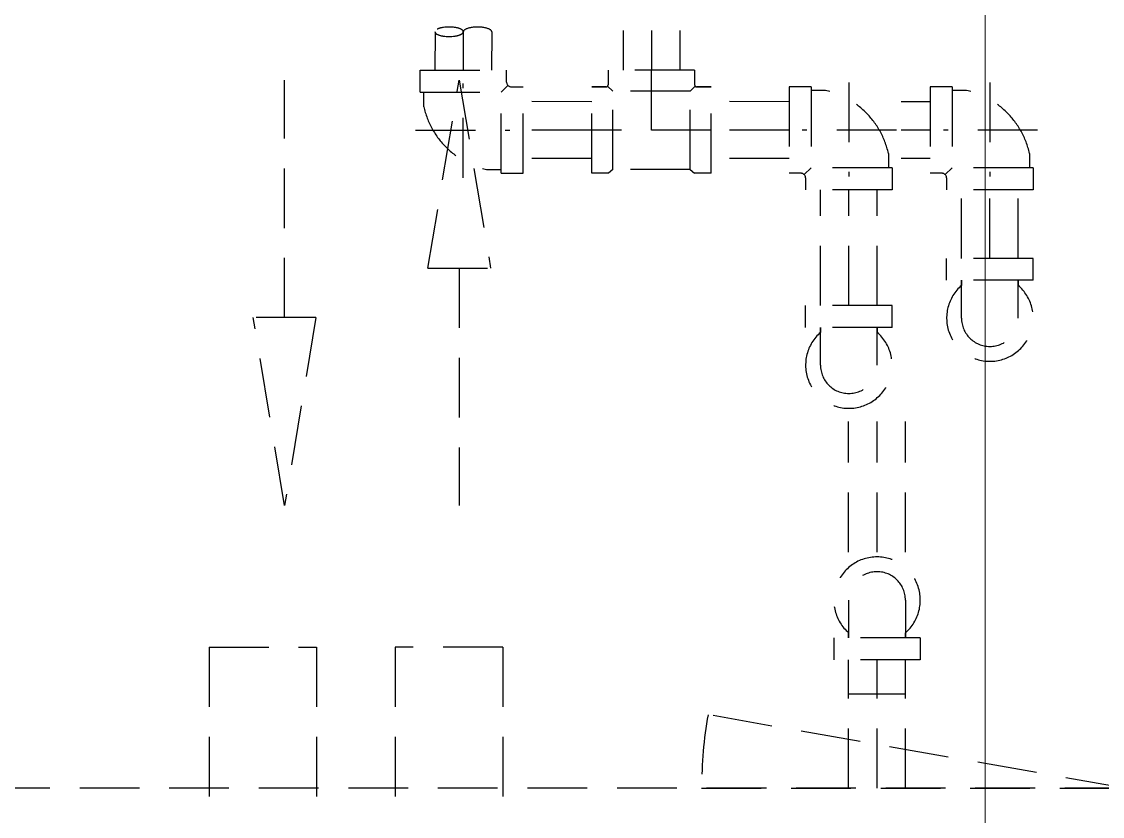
# Model space of a CAD drawing. Extents: x -32000 to 416743, y -254124 to 144214.
# Drawn here: x 254475 to 255625, y 63270 to 64115 of the extents above; entities that cross this region are included whole.
import ezdxf

# ---------------------------------------------------------------- set-up
doc = ezdxf.new("R2010")
doc.units = 0
doc.header["$LTSCALE"] = 10
doc.linetypes.add('XFM1Q40$0$HIDDEN', pattern=[9.525, 6.35, -3.175])
for name, color, linetype in [('XFM1Q40$0$M-EQPM-MAU', 22, 'Continuous'), ('XFM1Q40$0$MDF', 221, 'Continuous'), ('XFM1Q40$0$TYPE14X10', 7, 'Continuous'), ('XFM7P40ICA$0$H12PL4$0$L40_19_MEJI', 252, 'Continuous')]:
    doc.layers.add(name, color=color, linetype=linetype)

# ---------------------------------------------------------------- blocks, each defined once
blk = doc.blocks.new('XFM1Q40')
at = {"layer": 'XFM1Q40$0$M-EQPM-MAU', "color": 252, "linetype": 'XFM1Q40$0$HIDDEN'}
for p, q in [((255114.9, 64391.5), (255114.9, 64063.5)), ((255145, 64391.5), (255145, 64063.5)), ((255175.2, 64391.5), (255175.2, 64063.5)), ((254914.9, 64104.5), (254914.8, 64063.5)), ((254945, 64104.5), (254945, 64063.5)), ((254975.2, 64104.5), (254975.1, 64063.5)), ((254899, 64040.2, 0), (254899, 64063.5, 0)), ((254899, 64063.5, 0), (254991, 64063.5, 0)), ((254991, 64051, 0), (254991, 64063.5, 0)), ((255191, 64063.5), (255099, 64063.5)), ((255099, 64063.5), (255099, 64048)), ((255145, 64000), (255145, 64063.5)), ((255191, 64063.5), (255191, 64048)), ((254945, 63949.3, 0), (254945, 64049.5, 0)), ((254992.4, 64047.4, 0), (254985.2, 64040.2, 0)), ((254996, 64046, 0), (255008.5, 64046, 0)), ((255008.5, 63954, 0), (255008.5, 64046, 0)), ((255081.5, 63954), (255081.5, 64046)), ((255097, 64046), (255081.5, 64046)), ((255081.5, 64046), (255097, 64046)), ((255098.5, 64046.6), (255103.9, 64041.2)), ((255191.6, 64046.6), (255186.2, 64041.2)), ((255193, 64046), (255208.5, 64046)), ((255208.5, 64046), (255193, 64046)), ((255208.5, 63954), (255208.5, 64046)), ((255314.8, 64046), (255291.5, 64046)), ((255291.5, 64046), (255291.5, 63954)), ((255314.8, 64046), (255314.8, 63959.9)), ((255355, 64050.7), (255355, 63950.6)), ((255441.5, 64046, 0), (255441.5, 63954, 0)), ((255464.9, 64046, 0), (255441.5, 64046, 0)), ((255464.9, 64046, 0), (255464.9, 63959.8, 0)), ((255505, 64050.7, 0), (255505, 63950.5, 0)), ((254899, 64040.2, 0), (254985.2, 64040.2, 0)), ((254902.9, 64024.8, 0), (254902.9, 64040.2, 0)), ((254985.2, 63954, 0), (254985.2, 64040.2, 0)), ((255186.2, 64041.2), (255103.9, 64041.2)), ((255103.9, 63957.9), (255103.9, 64041.2)), ((255186.2, 63957.9), (255186.2, 64041.2)), ((255330.2, 64042.1), (255314.8, 64042.1)), ((255480.2, 64042.1, 0), (255464.9, 64042.1, 0)), ((255081.5, 64030.1, 0), (255008.5, 64030.2, 0)), ((255291.5, 64030.1, 0), (255208.5, 64030.2, 0)), ((255441.5, 64030.1), (255410.7, 64030.1)), ((254894.3, 64000, 0), (254994.5, 64000, 0)), ((255081.5, 64000, 0), (255008.5, 64000, 0)), ((255208.5, 64000), (255081.5, 64000)), ((255291.5, 64000, 0), (255208.5, 64000, 0)), ((255405.7, 64000), (255305.5, 64000)), ((255441.5, 64000), (255410.7, 64000)), ((255555.7, 64000, 0), (255455.6, 64000, 0)), ((255397.1, 63975.2), (255397.1, 63959.9)), ((255547.1, 63975.2, 0), (255547.1, 63959.8, 0)), ((255081.5, 63969.8, 0), (255008.5, 63969.8, 0)), ((255291.5, 63969.8, 0), (255208.5, 63969.8, 0)), ((255441.5, 63969.8), (255410.7, 63969.8)), ((254969.8, 63957.9, 0), (254985.2, 63957.9, 0)), ((254985.2, 63954, 0), (255008.5, 63954, 0)), ((255099.3, 63954), (255081.5, 63954)), ((255103.9, 63957.9), (255099.3, 63954)), ((255186.2, 63957.9), (255103.9, 63957.9)), ((255186.2, 63957.9), (255190.8, 63954)), ((255208.5, 63954), (255190.8, 63954)), ((255304, 63954), (255291.5, 63954)), ((255307.6, 63952.6), (255314.8, 63959.9)), ((255401, 63959.9), (255314.8, 63959.9)), ((255401, 63959.9), (255401, 63936.5)), ((255454, 63954, 0), (255441.5, 63954, 0)), ((255457.6, 63952.6, 0), (255464.9, 63959.8, 0)), ((255551, 63959.8, 0), (255464.9, 63959.8, 0)), ((255551, 63959.8, 0), (255551, 63936.5, 0)), ((255309, 63949), (255309, 63936.5)), ((255459, 63949, 0), (255459, 63936.5, 0)), ((255401, 63936.5), (255309, 63936.5)), ((255324.8, 63813.5), (255324.8, 63936.5)), ((255355, 63813.5), (255355, 63936.5)), ((255385.2, 63813.5), (255385.2, 63936.5)), ((255551, 63936.5, 0), (255459, 63936.5, 0)), ((255474.8, 63863.5), (255474.8, 63936.5)), ((255505, 63863.5), (255505, 63936.5)), ((255535.2, 63863.5), (255535.2, 63936.5)), ((255551, 63863.5), (255459, 63863.5)), ((255459, 63840.2), (255459, 63863.5)), ((255551, 63840.2), (255551, 63863.5)), ((255551, 63840.2), (255459, 63840.2)), ((255474.8, 63800, 0), (255474.8, 63840.2, 0)), ((255474.8, 63840.2), (255474.8, 63834.7)), ((255535.2, 63800, 0), (255535.2, 63840.2, 0)), ((255535.2, 63840.2), (255535.2, 63834.7)), ((255535.2, 63840.2), (255535.2, 63834.7)), ((255401, 63813.5), (255309, 63813.5)), ((255309, 63790.1), (255309, 63813.5)), ((255401, 63790.1), (255401, 63813.5)), ((255401, 63790.1), (255309, 63790.1)), ((255324.8, 63750, 0), (255324.8, 63790.1, 0)), ((255324.8, 63790.1), (255324.8, 63784.7)), ((255385.2, 63750, 0), (255385.2, 63790.1, 0)), ((255385.2, 63790.1), (255385.2, 63784.7)), ((255385.2, 63790.1), (255385.2, 63784.7)), ((255354.8, 63551.1), (255354.8, 63690)), ((255385, 63551.1), (255385, 63690)), ((255415.2, 63551.1), (255415.2, 63690)), ((255354.8, 63500, 0), (255354.8, 63459.8, 0)), ((255415.2, 63500, 0), (255415.2, 63459.8, 0)), ((255431, 63459.8), (255339, 63459.8)), ((255339, 63459.8), (255339, 63436.5)), ((255354.8, 63459.8), (255354.8, 63465.3)), ((255415.2, 63459.8), (255415.2, 63465.3)), ((255415.2, 63459.8), (255415.2, 63465.3)), ((255431, 63459.8), (255431, 63436.5)), ((255431, 63436.5), (255339, 63436.5)), ((255354.8, 63300), (255354.8, 63436.5)), ((255385, 63300), (255385, 63436.5)), ((255415.2, 63300), (255415.2, 63436.5)), ((255354.8, 63300), (255354.8, 63400)), ((255415.2, 63400), (255354.8, 63400)), ((255415.2, 63300), (255415.2, 63400))]:
    blk.add_line(p, q, dxfattribs=at)
for centre, radius, start, end in [((254996, 64051, 0), 5, 180, 270), ((255097, 64048), 2, 270, 0), ((255193, 64048), 2, 180, 270), ((255310.9, 63955.9), 88.3, 12.6152, 77.3848), ((255460.9, 63955.9, 0), 88.3, 12.6152, 77.3848), ((254989.1, 64044.1, 0), 88.3, 192.6152, 257.3848), ((255304, 63949), 5, 0, 90), ((255454, 63949, 0), 5, 0, 90), ((255505, 63800), 46, 131.0014, 48.9986), ((255505, 63800), 30.2, 180, 0), ((255355, 63750), 46, 131.0014, 48.9986), ((255355, 63750), 30.2, 180, 0), ((255385, 63500), 46, 311.0014, 228.9986), ((255385, 63500), 30.2, 0, 180)]:
    blk.add_arc(centre, radius, start, end, dxfattribs=at)
at = {"layer": 'XFM1Q40$0$M-EQPM-MAU', "color": 252, "linetype": 'XFM1Q40$0$HIDDEN', "extrusion": (0, 0, -1)}
blk.add_ellipse((254929.9, 64104.5, 0), major_axis=(-15.1, 0), ratio=0.331651, dxfattribs=at)
at = {"layer": 'XFM1Q40$0$M-EQPM-MAU', "color": 252, "linetype": 'XFM1Q40$0$HIDDEN'}
blk.add_ellipse((254960.1, 64104.5, 0), major_axis=(-15.1, 0), ratio=0.331651, start_param=3.135007, end_param=6.283185, dxfattribs=at)
at = {"layer": 'XFM1Q40$0$MDF', "color": 252, "linetype": 'XFM1Q40$0$HIDDEN', "lineweight": -2}
for p, q in [((254907.3, 63853), (254940.6, 64053)), ((254940.6, 64053), (254974, 63853)), ((254907.3, 63853), (254974, 63853)), ((254754.9, 63600.5), (254721.6, 63800.5)), ((254788.3, 63800.5), (254721.6, 63800.5)), ((254788.3, 63800.5), (254754.9, 63600.5))]:
    blk.add_line(p, q, dxfattribs=at)
at = {"layer": 'XFM1Q40$0$TYPE14X10', "color": 252, "linetype": 'XFM1Q40$0$HIDDEN'}
for p, q in [((254754.9, 63800.5), (254754.9, 64053)), ((254940.6, 63853), (254940.6, 63600.5)), ((254674.6, 63450), (254788.9, 63450)), ((254674.6, 63450), (254674.6, 63092.8)), ((254788.9, 63450), (254788.9, 63092.8)), ((254986.9, 63450), (254872.6, 63450)), ((254872.6, 63450), (254872.6, 63092.8)), ((254986.9, 63450), (254986.9, 63092.8)), ((255648.4, 63300), (255205.2, 63378.1)), ((260125, 63300), (249525, 63300)), ((255198.4, 63300), (255648.4, 63300))]:
    blk.add_line(p, q, dxfattribs=at)
blk.add_arc((255648.4, 63300), 450, 170, 180, dxfattribs=at)
blk = doc.blocks.new('XFM7P40ICA$0$H12PL4')
at = {"layer": 'XFM7P40ICA$0$H12PL4$0$L40_19_MEJI', "lineweight": 0}
blk.add_line((255500, 32860), (255500, 89775), dxfattribs=at)
blk = doc.blocks.new('XFM7P40ICA')
blk.add_blockref('XFM7P40ICA$0$H12PL4', (0, 0))

msp = doc.modelspace()

# ---------------------------------------------------------------- block references
for name in ['XFM7P40ICA', 'XFM1Q40']:
    msp.add_blockref(name, (0, 0))

doc.saveas('drawing.dxf')
